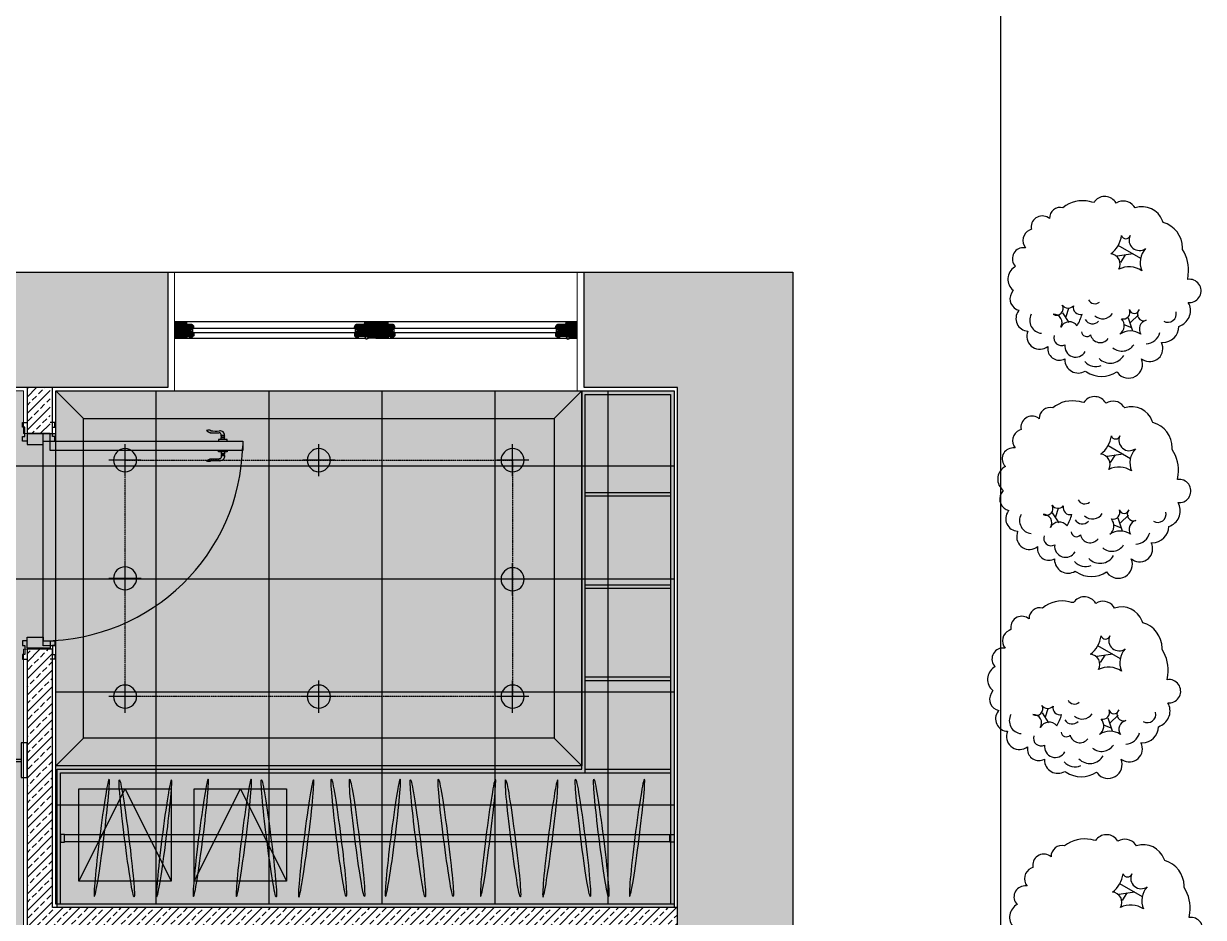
# Model space of a CAD drawing. Header units: millimetres. Extents: x 10553 to 38258, y 46576 to 64025.
# Drawn here: x 19473 to 24588, y 55953 to 59828 of the extents above; entities that cross this region are included whole.
import ezdxf

# ---------------------------------------------------------------- set-up
doc = ezdxf.new("R2010")
doc.units = ezdxf.units.MM
doc.linetypes.add('ACAD_ISO10W100', pattern=[18, 12, -3, 0, -3])
for name, color, linetype in [('ceiling', 232, 'Continuous'), ('doors', 4, 'Continuous'), ('floor', 172, 'Continuous'), ('floor hatch', 252, 'Continuous'), ('furn', 34, 'Continuous'), ('light', 230, 'Continuous'), ('plaster', 81, 'Continuous'), ('wall', 5, 'Continuous'), ('windows', 7, 'Continuous')]:
    doc.layers.add(name, color=color, linetype=linetype)
pattern_1 = [(45, (352282.36, -105640.22), (-35.9210245, 35.9210245), []), (45, (352318.283, -105640.22), (-35.9210245, 35.9210245), [25.4, -12.7])]

# ---------------------------------------------------------------- blocks, each defined once
blk = doc.blocks.new('downlight')
at = {"color": 0}
for p, q in [((0, 10.5), (0, -10.5)), ((-10.5, 0), (10.5, 0))]:
    blk.add_line(p, q, dxfattribs=at)
blk.add_circle((0, 0), 7.5, dxfattribs=at)
blk = doc.blocks.new('Joint-K7335')
at = {"layer": 'windows', "color": 7}
for points in [[(3.9, 10.7, -0.206505), (4.5, 11.8, -0.277528), (4.6, 11.7), (4.7, 11.5, 0.626267), (5.4, 11.5, 0.131441), (5.5, 11.7), (5.5, 18, 0.509109), (4.6, 18.4, -0.294424), (2, 18.3, 0.173488), (1.3, 18.5), (0, 18.5), (0, 2.1, 0.415334), (1.2, 0.9, 0.048115), (1.5, 0.9, 0.113375), (1.5, 1), (4, 2.8, 0.235966), (4, 2.9), (4, 3.3, 0.247659), (4, 3.4, 0.287937), (3.6, 3.4), (1.8, 2.3, -0.576722), (1.5, 2.5), (1.5, 3.3, -0.235966), (1.6, 3.5), (4, 5.3, 0.235966), (4, 5.3), (4, 5.7, 0.247659), (4, 5.8, 0.287937), (3.6, 5.8), (1.8, 4.8, -0.576722), (1.5, 5), (1.5, 6.3, -0.384094), (2.6, 7.5, -0.021813), (2.7, 7.5), (6.5, 7.5), (6.5, 7.6, 0.333043), (5.7, 8.5, -0.293245), (5.3, 8.9, 0.008528), (5.2, 9.3, 0.265517), (5, 9.5, 0.023748), (4.8, 9.5, -0.356149), (3.9, 10.7, -0.356149)], [(3.2, 10.8, 0.355005), (4.6, 8.8, -0.567624), (4.7, 8.8, -0.24708), (4.4, 8.7), (2.2, 9, -0.351704), (1.2, 10.1), (1.2, 12.9, -0.414214), (1.5, 13.2), (1.6, 13.2, 0.277073), (1.9, 13.4), (3.7, 16.8, -0.041112), (3.8, 17), (4.1, 17.7, -0.50666), (4.6, 17.7, -0.2771), (4.6, 17.5), (4.6, 13.3, 0.213422), (4.7, 13.1, -0.886227), (4.4, 12.6, 0.250571), (3.2, 10.8)]]:
    blk.add_lwpolyline(points, format="xyb", dxfattribs=at)
blk.add_lwpolyline([(1.6, 17.8, 0.632714), (1, 17.6), (1, 14.2, 0.78091), (1.6, 14.1), (3.2, 17.1, -0.117333), (3.3, 17.2, 1.218085), (3, 17.5, -0.285776), (2.7, 17.3, -0.145588)], format="xyb", close=True, dxfattribs=at)
blk = doc.blocks.new('wall sconce')
at = {"color": 0}
for p, q in [((-0.5, -11.52), (-0.5, -2.5)), ((0.5, -11.52), (0.5, -2.5)), ((0, -8.5), (0, -26.5)), ((-9, -17.5), (9, -17.5))]:
    blk.add_line(p, q, dxfattribs=at)
blk.add_lwpolyline([(-7.5, -2.5), (7.5, -2.5), (7.5, 0), (-7.5, 0)], close=True, dxfattribs=at)
blk.add_circle((0, -17.5), 6, dxfattribs=at)
blk = doc.blocks.new('Z_12')
for p, q in [((198.6, 164.5), (101.4, 220.7)), ((166.2, 184.3), (96.8, 174.4)), ((131.5, 181), (110.7, 147.9)), ((-125.4, -86.9), (-113.9, -50.5)), ((-111.5, -113.4), (-139.3, -70.4)), ((163.9, -149.8), (145.4, -93.5)), ((154.7, -113.4), (189.4, -80.3)), ((159.3, -136.5), (126.9, -123.3))]:
    blk.add_line(p, q)
blk.add_lwpolyline([(-12.9, 409.3), (-23.4, 411.8, 0.233912), (-138.6, 384.6, 0.503334), (-197, 337.9), (-202, 341.2, 0.669178), (-275.6, 291.1), (-283.3, 287.8, 0.501791), (-301, 210.9), (-311.2, 210.9, 0.669753), (-344.2, 130.8), (-349.3, 127.4, 0.506877), (-354.3, 27.2), (-362, 13.9, 0.50807), (-329, -59.6), (-331.5, -63, 0.604429), (-290.9, -149.8), (-293.4, -159.8, 0.721665), (-204.6, -216.6), (-204.6, -226.6, 0.571157), (-131, -270.1), (-131, -273.4, 0.58413), (-42.1, -323.5), (-37, -326.8, 0.29945), (95, -326.8), (97.5, -330.2, 0.881287), (201.6, -270.1), (206.7, -273.4, 0.773911), (287.9, -199.9), (293, -199.9, 0.41034), (364.1, -129.8), (371.7, -126.4, 0.446165), (404.7, -26.2), (409.8, -26.2, 1.078884), (402.1, 74), (404.7, 94, 0.178022), (379.3, 204.3), (379.3, 210.9, 0.336876), (295.5, 321.2), (293, 327.8, 0.401413), (173.7, 384.6), (168.6, 391.3, 0.392042), (92.4, 404.7), (87.4, 411.4, 0.518997), (-4, 408)], format="xyb", close=True)
for centre, radius, start, end in [((-3.4, 279.8), 119.8, 307.2011, 352.3009), ((133.8, 269.3), 19.3, 196.6364, 343.3636), ((193.3, 244.4), 45.3, 154.7784, 305.3166), ((285.8, 147), 89.8, 137.6158, 203.209), ((65.5, 140.3), 44.2, 329.9007, 85.4842), ((147.7, 28), 100.3, 56.3805, 116.0143), ((-166.3, -52.2), 28.8, 239.3789, 31.1177), ((-116, -19.2), 31.4, 215.1672, 317.0471), ((-63.7, -47.8), 30.2, 166.1806, 284.8346), ((0, 0), 31.5, 206.6201, 310.304), ((-227, -104), 55.9, 151.0951, 264.9167), ((-179.1, -113.4), 36.4, 326.9926, 92.917), ((-260.8, -20.2), 212.5, 329.9502, 344.4972), ((-10.7, -82), 36.3, 210.0333, 316.9232), ((33.6, -46.5), 50.3, 227.4798, 327.3238), ((82.3, -126.8), 44.6, 305.7896, 42.2257), ((122.5, -68.1), 29.6, 255.9127, 21.7324), ((170.9, -52.3), 21.4, 193.1088, 346.8912), ((212.3, -76.7), 28.4, 136.4013, 289.6309), ((316.7, -76.1), 35.9, 238.8912, 14.5226), ((-110.6, -152.8), 42.7, 37.7844, 152.7504), ((-35.8, -151.2), 22.6, 184.6947, 318.1365), ((153.5, -232.1), 82.5, 56.8511, 123.1489), ((231.6, -141.5), 39.3, 104.3993, 213.1112), ((-145.4, -180.4), 32.7, 160.7898, 297.9907), ((23.1, -156.8), 43.1, 192.6971, 322.8693), ((217.4, -139.4), 66.8, 273.7672, 345.2386), ((-83.3, -216.1), 47.2, 171.6823, 330.9212), ((66.4, -222.3), 67, 223.9191, 330.2475), ((117.6, -176.4), 60.6, 229.5022, 327.1741), ((2.7, -241.5), 62.2, 220.7316, 293.3103)]:
    blk.add_arc(centre, radius, start, end)
blk = doc.blocks.new('door-handle')
at = {"color": 0}
for p, q in [((-32, 10), (-32, -10)), ((-30, 9), (-32, 9)), ((-30, 9), (-30, -9)), ((-19, 9), (-21, 9)), ((-21, 9), (-21, -9)), ((-19, 10), (-19, -10)), ((-9, 10), (-19, 10)), ((0, 25), (-9, 25)), ((-9, 25), (-9, -25)), ((0, -25), (0, 25)), ((-32, -10), (-40.3, -10)), ((-30, -9), (-32, -9)), ((-19, -9), (-21, -9)), ((-9, -10), (-19, -10)), ((-9, -25), (0, -25)), ((-61.7, -93.1), (-60.8, -94))]:
    blk.add_line(p, q, dxfattribs=at)
for centre, radius, start, end in [((-34.5, -14.9), 25, 84.35495, 191.57472), ((-25.5, 16.2), 8.47, 237.89021, 302.10979), ((-91.1, -62.2), 42.6, 313.56134, 358.16916), ((-90.2, -63.1), 42.6, 313.56134, 358.16916), ((-242.8, -39.2), 184.8, 350.53954, 5.99139), ((-39.7, -19.5), 9.55, 85.97688, 192.32568), ((-595.6, -61.6), 548.1, 359.69304, 4.18611), ((-25.5, -16.2), 8.47, 57.89021, 122.10979), ((-38.9, -82.4), 25.1, 149.32935, 204.97263)]:
    blk.add_arc(centre, radius, start, end, dxfattribs=at)
blk = doc.blocks.new('door930')
at = {"layer": 'doors', "color": 34, "linetype": 'ByBlock'}
for points in [[(-898, 50), (-898, 70), (-918, 70), (-918, 60), (-958, 60), (-958, 70), (-978, 70), (-978, 50)], [(-32, 50), (-32, 70), (-12, 70), (-12, 60), (28, 60), (28, 70), (48, 70), (48, 50)], [(-930, -50), (-930, 50), (-883, 50), (-883, -20), (-898, -20), (-898, -50), (-930, -50)], [(0, -50), (0, 50), (-47, 50), (-47, -20), (-32, -20), (-32, -50), (0, -50)], [(-898, -50), (-898, -70), (-918, -70), (-918, -60), (-958, -60), (-958, -70), (-978, -70), (-978, -50)], [(-32.8, -49.8), (-32.8, -885.7), (-72.8, -885.7), (-72.8, -49.8), (-32.8, -49.7)], [(-32, -50), (-32, -70), (-12, -70), (-12, -60), (28, -60), (28, -70), (48, -70), (48, -50)]]:
    blk.add_lwpolyline(points, dxfattribs=at)
at = {"layer": 'doors'}
blk.add_arc((-32, -20), 865.7, 180, 268.6231, dxfattribs=at)
at = {"layer": 'doors', "color": 34, "linetype": 'ByBlock', "zscale": 0.07530120532436947}
for p, xscale, yscale, rotation in [((-72.8, -798.9), -0.753012053319253, 0.753012053319253, 179.9999999689973), ((-32.8, -798.9), 0.7530120532028377, 0.7530120532028377, 180.0000000310027)]:
    blk.add_blockref('door-handle', p, dxfattribs=dict(at, xscale=xscale, yscale=yscale, rotation=rotation))
blk = doc.blocks.new('wrertty')
at = {"layer": 'furn', "linetype": 'ByBlock'}
blk.add_hatch(color=254, dxfattribs=at).paths.add_polyline_path([(0, 1640), (400, 1640), (400, -600), (-2275, -600), (-2275, 0), (0, 0)])
for p, q in [((15, 1200), (385, 1200)), ((15, 1185), (385, 1185)), ((15, 800), (385, 800)), ((15, 785), (385, 785)), ((15, 400), (385, 400)), ((15, 385), (385, 385)), ((15, 0), (385, 0)), ((15, -15), (385, -15))]:
    blk.add_line(p, q, dxfattribs=at)
at = {"layer": 'furn'}
for p, q in [((382, -285), (-2242, -285)), ((382, -315), (-2242, -315))]:
    blk.add_line(p, q, dxfattribs=at)
at = {"layer": 'furn', "linetype": 'ByBlock'}
blk.add_lwpolyline([(0, 1640), (400, 1640), (400, -600), (-2275, -600), (-2275, 0), (0, 0), (0, 1640)], dxfattribs=at)
blk.add_lwpolyline([(15, 1625), (385, 1625), (385, -585), (-2260, -585), (-2260, -15), (15, -15)], close=True, dxfattribs=at)
at = {"layer": 'furn'}
blk.add_lwpolyline([(-2242, -283), (-2260, -283), (-2260, -317), (-2242, -317)], close=True, dxfattribs=at)
at = {"layer": 'furn', "color": 34, "linetype": 'ByBlock', "extrusion": (0, 0, -1)}
for centre in [(-2081.1, -297.1), (-1810.9, -299.8), (-1651.7, -297.1), (-1465, -297.1), (-1194.9, -299.8), (-406.4, -297.1), (-136.3, -299.8)]:
    blk.add_ellipse(centre, major_axis=(31.9, 254.1), ratio=0.03669, dxfattribs=at)
at = {"layer": 'furn', "color": 34, "linetype": 'ByBlock'}
for centre in [(-1972.7, -299.8), (-1356.7, -299.8), (-1053.5, -297.1), (-589.8, -297.1), (-298.1, -299.8), (5.1, -297.1)]:
    blk.add_ellipse(centre, major_axis=(-31.9, 254.1), ratio=0.03669, dxfattribs=at)
at = {"layer": 'furn'}
for centre in [(-974.3, -297.1), (-710.6, -299.8), (84.3, -297.1)]:
    blk.add_ellipse(centre, major_axis=(-31.9, 254.1), ratio=0.03669, dxfattribs=at)
at = {"layer": 'furn', "extrusion": (0, 0, -1)}
for centre in [(-818.9, -297.1), (239.6, -297.1)]:
    blk.add_ellipse(centre, major_axis=(31.9, 254.1), ratio=0.03669, dxfattribs=at)

msp = doc.modelspace()

# ---------------------------------------------------------------- hatches: boundary and pattern name
at = {"linetype": 'ByBlock'}
h = msp.add_hatch(dxfattribs=at)
h.set_pattern_fill('ANSI33', color=256, scale=8, style=0)
h.set_pattern_definition(pattern_1)
h.paths.add_polyline_path([(19587.6, 58250.5), (19487.6, 58250.5), (19487.6, 58050.5), (19587.6, 58050.5)])
h = msp.add_hatch(dxfattribs=at)
h.set_pattern_fill('ANSI33', color=256, scale=8, style=0)
h.set_pattern_definition(pattern_1)
h.paths.add_polyline_path([(22307.6, 55995.5), (19597.6, 55995.5), (19597.6, 57115.5), (19487.6, 57115.5), (19487.6, 54690.5), (19597.6, 54690.5), (19597.6, 55910.5), (22307.6, 55910.5)])
at = {"layer": 'floor hatch', "linetype": 'ByBlock', "true_color": 0xedd7ab}
h = msp.add_hatch(color=41, dxfattribs=at)
h.paths.add_polyline_path([(19067.6, 57420.5), (17107.6, 57420.5), (17107.6, 54970.5), (19067.6, 54970.5)], flags=16)
h.paths.add_polyline_path([(16597.6, 56848.2), (16702.6, 56848.2), (16702.6, 58235.5), (17292.6, 58235.5), (17292.6, 58500.5), (18492.6, 58500.5), (18492.6, 58235.5), (19472.6, 58235.5), (19472.6, 58050.5), (19557.6, 58050.5), (19557.6, 57120.5), (19472.6, 57120.5), (19472.6, 54690.5), (19557.6, 54690.5), (19557.6, 53880.5), (19487.6, 53880.5), (19472.6, 53880.5), (19472.6, 53667.8), (19222.6, 53667.8), (19222.6, 53450.5), (18322.6, 53450.5), (18322.6, 53667.8), (16702.6, 53667.8), (16702.6, 55052.8), (16597.6, 55052.8)])
msp.add_hatch(color=41, dxfattribs=at).paths.add_polyline_path([(19612.6, 58235.5), (22292.6, 58235.5), (22292.6, 56010.5), (19612.6, 56010.5), (19612.6, 57130.5), (19557.6, 57130.5), (19557.6, 58050.5), (19612.6, 58050.5)])
at = {"layer": 'wall', "true_color": 0x6e6e6e}
h = msp.add_hatch(color=8, dxfattribs=at)
h.paths.add_polyline_path([(11857.6, 58250.5), (11857.6, 58750.5), (10552.6, 58750.5), (10552.6, 51945.5), (11062.6, 51945.5), (11062.6, 53250.5), (13672.6, 53250.5), (13672.6, 53050.5), (14072.6, 53050.5), (14072.6, 53250.5), (15397.6, 53250.5), (15397.6, 53650.5), (11052.6, 53650.5), (11052.6, 58250.5)])
h.paths.add_polyline_path([(16407.6, 53650.5), (18322.6, 53650.5), (18322.6, 53250.5), (16407.6, 53250.5)])
h.paths.add_polyline_path([(14472.6, 48005.5), (14072.6, 48005.5), (14072.6, 52045.5), (13672.6, 52045.5), (13672.6, 48000.5), (11062.6, 48000.5), (11062.6, 50130.5), (10552.6, 50130.5), (10552.6, 47500.5), (14472.6, 47500.5)])
h.paths.add_polyline_path([(22337.6, 49255.5), (22807.6, 49255.5), (22807.6, 47500.5), (17277.6, 47500.5), (17277.6, 48005.5), (17702.6, 48005.5), (17802.6, 48005.5), (17802.6, 48045.5), (22337.6, 48045.5)])
h.paths.add_polyline_path([(22307.6, 53955.5), (22807.6, 53955.5), (22807.6, 52650.5), (22337.6, 52650.5), (22337.6, 53250.5), (19232.6, 53250.5), (19232.6, 53650.5), (19597.6, 53650.5), (19597.6, 53550.5), (22307.6, 53550.5)])
h.paths.add_polyline_path([(21902.6, 58750.5), (22807.6, 58750.5), (22807.6, 54955.5), (22307.6, 54955.5), (22307.6, 58250.5), (21902.6, 58250.5)])
h.paths.add_polyline_path([(18492.6, 58750.5), (20097.6, 58750.5), (20097.6, 58250.5), (18492.6, 58250.5)])
h.paths.add_polyline_path([(14657.6, 58750.5), (17292.6, 58750.5), (17292.6, 58250.5), (14657.6, 58250.5)])
h.paths.add_polyline_path([(20764.6, 53473.6), (20764.6, 53325.8), (21408.8, 53325.8), (21408.8, 53473.6)], flags=16)
at = {"layer": 'windows'}
h = msp.add_hatch(dxfattribs=at)
h.set_pattern_fill('ANSI31', color=4, angle=-90, style=0)
h.set_pattern_definition([(135, (144112.443, 51382.7554), (2.24506403, 2.24506403), [])])
edge = h.paths.add_edge_path()
edge.add_line((20194.8, 58512.7), (20210.1, 58512.7))
edge.add_line((20210.1, 58512.7), (20210.1, 58516.5))
edge.add_line((20210.1, 58516.5), (20208.6, 58516.5))
edge.add_arc((20202.6, 58516.5), 6, 360, 450)
edge.add_line((20202.6, 58522.5), (20202.6, 58524))
edge.add_line((20202.6, 58524), (20172.6, 58524))
edge.add_line((20172.6, 58524), (20172.6, 58510.5))
edge.add_line((20172.6, 58510.5), (20176.4, 58510.5))
edge.add_line((20176.4, 58510.5), (20176.4, 58480.5))
edge.add_line((20176.4, 58480.5), (20172.6, 58480.5))
edge.add_line((20172.6, 58480.5), (20172.6, 58473))
edge.add_line((20172.6, 58473), (20194.8, 58473))
edge.add_line((20194.8, 58473), (20194.8, 58497.7))
edge.add_line((20194.8, 58497.7), (20190.3, 58497.7))
edge.add_line((20190.3, 58497.7), (20190.3, 58505.2))
edge.add_line((20190.3, 58505.2), (20194.8, 58505.2))
edge.add_line((20194.8, 58505.2), (20194.8, 58512.7))
h.paths.add_polyline_path([(20180.1, 58525), (20180.1, 58535.7), (20127.6, 58535.7), (20127.6, 58464.7), (20180.1, 58464.7), (20180.1, 58472), (20171.6, 58472), (20171.6, 58481.5), (20176.4, 58481.5), (20176.4, 58509.5), (20171.6, 58509.5), (20171.6, 58525)])
edge = h.paths.add_edge_path()
edge.add_line((20195.5, 58483.2), (20200.8, 58483.2))
edge.add_line((20200.8, 58483.2), (20200.8, 58484.7))
edge.add_line((20200.8, 58484.7), (20210.1, 58484.7))
edge.add_line((20210.1, 58484.7), (20210.1, 58474.2))
edge.add_arc((20210.1, 58470.4), 3.87, 88.7048, 161.2792)
edge.add_arc((20202.7, 58472.9), 3.87, 268.7048, 341.2792, ccw=False)
edge.add_line((20202.6, 58469), (20202.6, 58467.7))
edge.add_line((20202.6, 58467.7), (20192.3, 58467.7))
edge.add_line((20192.3, 58467.7), (20191.4, 58472.7))
edge.add_line((20191.4, 58472.7), (20195.5, 58472.7))
edge.add_line((20195.5, 58472.7), (20195.5, 58483.2))
h = msp.add_hatch(dxfattribs=at)
h.set_pattern_fill('ANSI31', color=4, angle=-90, style=0)
h.set_pattern_definition([(135, (144012.443, 51382.7554), (2.24506403, 2.24506403), [])])
edge = h.paths.add_edge_path()
edge.add_line((20958.1, 58507.5), (20951.8, 58507.5))
edge.add_line((20951.8, 58507.5), (20951.8, 58517.2))
edge.add_line((20951.8, 58517.2), (20954.8, 58519))
edge.add_arc((20954, 58520.3), 1.5, 300.1137, 360)
edge.add_line((20955.5, 58520.3), (20955.5, 58523.6))
edge.add_line((20955.5, 58523.6), (20955.1, 58524))
edge.add_line((20955.1, 58524), (20914.3, 58524))
edge.add_line((20914.3, 58524), (20914.3, 58522.5))
edge.add_arc((20914.3, 58516.5), 6, 90, 180)
edge.add_line((20908.3, 58516.5), (20906.8, 58516.5))
edge.add_line((20906.8, 58516.5), (20906.8, 58512.7))
edge.add_line((20906.8, 58512.7), (20922.1, 58512.7))
edge.add_line((20922.1, 58512.7), (20922.1, 58505.2))
edge.add_line((20922.1, 58505.2), (20926.6, 58505.2))
edge.add_line((20926.6, 58505.2), (20926.6, 58497.7))
edge.add_line((20926.6, 58497.7), (20922.1, 58497.7))
edge.add_line((20922.1, 58497.7), (20922.1, 58473))
edge.add_line((20922.1, 58473), (20958.9, 58473))
edge.add_line((20958.9, 58473), (20959.3, 58473.3))
edge.add_line((20959.3, 58473.3), (20958.7, 58493.2))
edge.add_line((20958.7, 58493.2), (20958.4, 58493.6))
edge.add_line((20958.4, 58493.6), (20951.8, 58493.6))
edge.add_line((20951.8, 58493.6), (20951.8, 58500.3))
edge.add_line((20951.8, 58500.3), (20958.5, 58504.5))
edge.add_line((20958.5, 58504.5), (20958.5, 58507.1))
edge.add_line((20958.5, 58507.1), (20958.1, 58507.5))
edge = h.paths.add_edge_path()
edge.add_line((20921.4, 58483.5), (20916.1, 58483.5))
edge.add_line((20916.1, 58483.5), (20916.1, 58485))
edge.add_line((20916.1, 58485), (20906.8, 58485))
edge.add_line((20906.8, 58485), (20906.8, 58474.5))
edge.add_arc((20906.9, 58470.6), 3.87, 18.7208, 91.2952, ccw=False)
edge.add_arc((20914.2, 58473.1), 3.87, 198.7208, 271.2952)
edge.add_line((20914.3, 58469.2), (20914.3, 58467.7))
edge.add_line((20914.3, 58467.7), (20924.6, 58467.7))
edge.add_line((20924.6, 58467.7), (20925.5, 58473))
edge.add_line((20925.5, 58473), (20921.8, 58473))
edge.add_line((20921.8, 58473), (20921.4, 58483.5))
edge = h.paths.add_edge_path()
edge.add_line((20960.4, 58492.2), (20960.4, 58473))
edge.add_arc((20960.4, 58466.2), 6.75, 0, 90, ccw=False)
edge.add_line((20967.1, 58466.2), (20967.1, 58465.2))
edge.add_line((20967.1, 58465.2), (21000.1, 58465.2))
edge.add_line((21000.1, 58465.2), (21000.1, 58535.7))
edge.add_line((21000.1, 58535.7), (20956.6, 58535.7))
edge.add_line((20956.6, 58535.7), (20956.6, 58534.2))
edge.add_arc((20956.6, 58528.2), 6, 90, 180)
edge.add_line((20950.6, 58528.2), (20949.1, 58528.2))
edge.add_line((20949.1, 58528.2), (20949.1, 58525.1))
edge.add_line((20949.1, 58525.1), (20957.4, 58525.1))
edge.add_line((20957.4, 58525.1), (20957.4, 58516.1))
edge.add_line((20957.4, 58516.1), (20953.6, 58513.8))
edge.add_line((20953.6, 58513.8), (20953.6, 58512))
edge.add_line((20953.6, 58512), (20954, 58511.6))
edge.add_line((20954, 58511.6), (20967.5, 58511.6))
edge.add_line((20967.5, 58511.6), (20967.5, 58508.6))
edge.add_line((20967.5, 58508.6), (20961.9, 58508.6))
edge.add_line((20961.9, 58508.6), (20961.9, 58506.1))
edge.add_line((20961.9, 58506.1), (20960.4, 58506.1))
edge.add_line((20960.4, 58506.1), (20960.4, 58504))
edge.add_line((20960.4, 58504), (20953.6, 58500))
edge.add_line((20953.6, 58500), (20953.6, 58498.1))
edge.add_line((20953.6, 58498.1), (20954, 58497.7))
edge.add_line((20954, 58497.7), (20967.5, 58497.7))
edge.add_line((20967.5, 58497.7), (20967.5, 58494.7))
edge.add_line((20967.5, 58494.7), (20961.9, 58494.7))
edge.add_line((20961.9, 58494.7), (20961.9, 58492.2))
h = msp.add_hatch(dxfattribs=at)
h.set_pattern_fill('ANSI31', color=4, angle=-90, style=0)
h.set_pattern_definition([(135, (144984.943, 51382.493), (2.24506403, 2.24506403), [])])
edge = h.paths.add_edge_path()
edge.add_line((21067.3, 58512.5), (21082.6, 58512.5))
edge.add_line((21082.6, 58512.5), (21082.6, 58516.2))
edge.add_line((21082.6, 58516.2), (21081.1, 58516.2))
edge.add_arc((21075.1, 58516.2), 6, 360, 450)
edge.add_line((21075.1, 58522.2), (21075.1, 58523.7))
edge.add_line((21075.1, 58523.7), (21045.1, 58523.7))
edge.add_line((21045.1, 58523.7), (21045.1, 58510.2))
edge.add_line((21045.1, 58510.2), (21048.9, 58510.2))
edge.add_line((21048.9, 58510.2), (21048.9, 58480.2))
edge.add_line((21048.9, 58480.2), (21045.1, 58480.2))
edge.add_line((21045.1, 58480.2), (21045.1, 58472.7))
edge.add_line((21045.1, 58472.7), (21067.3, 58472.7))
edge.add_line((21067.3, 58472.7), (21067.3, 58497.5))
edge.add_line((21067.3, 58497.5), (21062.8, 58497.5))
edge.add_line((21062.8, 58497.5), (21062.8, 58505))
edge.add_line((21062.8, 58505), (21067.3, 58505))
edge.add_line((21067.3, 58505), (21067.3, 58512.5))
h.paths.add_polyline_path([(21052.6, 58524.7), (21052.6, 58535.5), (21000.1, 58535.5), (21000.1, 58464.5), (21052.6, 58464.5), (21052.6, 58471.7), (21044.1, 58471.7), (21044.1, 58481.2), (21048.9, 58481.2), (21048.9, 58509.2), (21044.1, 58509.2), (21044.1, 58524.7)])
edge = h.paths.add_edge_path()
edge.add_line((21068, 58483), (21073.3, 58483))
edge.add_line((21073.3, 58483), (21073.3, 58484.5))
edge.add_line((21073.3, 58484.5), (21082.6, 58484.5))
edge.add_line((21082.6, 58484.5), (21082.6, 58474))
edge.add_arc((21082.6, 58470.1), 3.87, 88.7048, 161.2792)
edge.add_arc((21075.2, 58472.6), 3.87, 268.7048, 341.2792, ccw=False)
edge.add_line((21075.1, 58468.7), (21075.1, 58467.5))
edge.add_line((21075.1, 58467.5), (21064.8, 58467.5))
edge.add_line((21064.8, 58467.5), (21063.9, 58472.5))
edge.add_line((21063.9, 58472.5), (21068, 58472.5))
edge.add_line((21068, 58472.5), (21068, 58483))
h = msp.add_hatch(dxfattribs=at)
h.set_pattern_fill('ANSI31', color=4, angle=-90, style=0)
h.set_pattern_definition([(135, (144884.943, 51382.493), (2.24506403, 2.24506403), [])])
edge = h.paths.add_edge_path()
edge.add_line((21830.6, 58507.2), (21824.3, 58507.2))
edge.add_line((21824.3, 58507.2), (21824.3, 58517))
edge.add_line((21824.3, 58517), (21827.3, 58518.7))
edge.add_arc((21826.5, 58520), 1.5, 300.1137, 360)
edge.add_line((21828, 58520), (21828, 58523.3))
edge.add_line((21828, 58523.3), (21827.6, 58523.7))
edge.add_line((21827.6, 58523.7), (21786.8, 58523.7))
edge.add_line((21786.8, 58523.7), (21786.8, 58522.2))
edge.add_arc((21786.8, 58516.2), 6, 90, 180)
edge.add_line((21780.8, 58516.2), (21779.3, 58516.2))
edge.add_line((21779.3, 58516.2), (21779.3, 58512.5))
edge.add_line((21779.3, 58512.5), (21794.6, 58512.5))
edge.add_line((21794.6, 58512.5), (21794.6, 58505))
edge.add_line((21794.6, 58505), (21799.1, 58505))
edge.add_line((21799.1, 58505), (21799.1, 58497.5))
edge.add_line((21799.1, 58497.5), (21794.6, 58497.5))
edge.add_line((21794.6, 58497.5), (21794.6, 58472.7))
edge.add_line((21794.6, 58472.7), (21831.4, 58472.7))
edge.add_line((21831.4, 58472.7), (21831.8, 58473.1))
edge.add_line((21831.8, 58473.1), (21831.2, 58493))
edge.add_line((21831.2, 58493), (21830.9, 58493.3))
edge.add_line((21830.9, 58493.3), (21824.3, 58493.3))
edge.add_line((21824.3, 58493.3), (21824.3, 58500.1))
edge.add_line((21824.3, 58500.1), (21831, 58504.2))
edge.add_line((21831, 58504.2), (21831, 58506.8))
edge.add_line((21831, 58506.8), (21830.6, 58507.2))
edge = h.paths.add_edge_path()
edge.add_line((21793.9, 58483.2), (21788.6, 58483.2))
edge.add_line((21788.6, 58483.2), (21788.6, 58484.7))
edge.add_line((21788.6, 58484.7), (21779.3, 58484.7))
edge.add_line((21779.3, 58484.7), (21779.3, 58474.2))
edge.add_arc((21779.4, 58470.3), 3.87, 18.7208, 91.2952, ccw=False)
edge.add_arc((21786.7, 58472.8), 3.87, 198.7208, 271.2952)
edge.add_line((21786.8, 58469), (21786.8, 58467.5))
edge.add_line((21786.8, 58467.5), (21797.1, 58467.5))
edge.add_line((21797.1, 58467.5), (21798, 58472.7))
edge.add_line((21798, 58472.7), (21794.3, 58472.7))
edge.add_line((21794.3, 58472.7), (21793.9, 58483.2))
edge = h.paths.add_edge_path()
edge.add_line((21832.9, 58492), (21832.9, 58472.7))
edge.add_arc((21832.9, 58466), 6.75, 0, 90, ccw=False)
edge.add_line((21839.6, 58466), (21839.6, 58465))
edge.add_line((21839.6, 58465), (21872.6, 58465))
edge.add_line((21872.6, 58465), (21872.6, 58535.5))
edge.add_line((21872.6, 58535.5), (21829.1, 58535.5))
edge.add_line((21829.1, 58535.5), (21829.1, 58534))
edge.add_arc((21829.1, 58528), 6, 90, 180)
edge.add_line((21823.1, 58528), (21821.6, 58528))
edge.add_line((21821.6, 58528), (21821.6, 58524.8))
edge.add_line((21821.6, 58524.8), (21829.9, 58524.8))
edge.add_line((21829.9, 58524.8), (21829.9, 58515.8))
edge.add_line((21829.9, 58515.8), (21826.1, 58513.6))
edge.add_line((21826.1, 58513.6), (21826.1, 58511.7))
edge.add_line((21826.1, 58511.7), (21826.5, 58511.3))
edge.add_line((21826.5, 58511.3), (21840, 58511.3))
edge.add_line((21840, 58511.3), (21840, 58508.3))
edge.add_line((21840, 58508.3), (21834.4, 58508.3))
edge.add_line((21834.4, 58508.3), (21834.4, 58505.9))
edge.add_line((21834.4, 58505.9), (21832.9, 58505.9))
edge.add_line((21832.9, 58505.9), (21832.9, 58503.8))
edge.add_line((21832.9, 58503.8), (21826.1, 58499.7))
edge.add_line((21826.1, 58499.7), (21826.1, 58497.8))
edge.add_line((21826.1, 58497.8), (21826.5, 58497.5))
edge.add_line((21826.5, 58497.5), (21840, 58497.5))
edge.add_line((21840, 58497.5), (21840, 58494.5))
edge.add_line((21840, 58494.5), (21834.4, 58494.5))
edge.add_line((21834.4, 58494.5), (21834.4, 58492))
at = {"layer": 'windows', "ltscale": 10}
h = msp.add_hatch(dxfattribs=at)
h.set_pattern_fill('ANGLE', color=4, scale=0.1125, angle=-135, style=0)
h.set_pattern_definition([(315, (18197.8632, 57898.7783), (0.55565335, 0.55565335), [0.5715, -0.2143125]), (45, (18197.8632, 57898.7783), (-0.55565335, 0.55565335), [0.5715, -0.2143125])])
edge = h.paths.add_edge_path()
edge.add_line((20194.8, 58485), (20197, 58485))
edge.add_line((20197, 58485), (20197, 58486.5))
edge.add_arc((20195.9, 58486.2), 1.16, 14.793, 165.207)
edge.add_line((20194.8, 58486.5), (20194.8, 58485))
h = msp.add_hatch(dxfattribs=at)
h.set_pattern_fill('ANGLE', color=4, scale=0.1125, angle=-135, style=0)
h.set_pattern_definition([(315, (18193.7382, 57898.7783), (0.55565335, 0.55565335), [0.5715, -0.2143125]), (45, (18193.7382, 57898.7783), (-0.55565335, 0.55565335), [0.5715, -0.2143125])])
edge = h.paths.add_edge_path()
edge.add_line((20195.1, 58483.5), (20199.6, 58483.5))
edge.add_arc((20199.1, 58484.2), 0.938, 306.8699, 413.1301)
edge.add_line((20199.6, 58485), (20195.1, 58485))
edge.add_arc((20195.7, 58484.2), 0.926, 125.8841, 234.1159)
h = msp.add_hatch(dxfattribs=at)
h.set_pattern_fill('BRASS', color=4, scale=0.225, angle=-135, style=0)
h.set_pattern_definition([(315, (18197.8632, 57908.5283), (1.0102788, 1.0102788), []), (315, (18198.3684, 57909.0334), (1.0102788, 1.0102788), [0.714375, -0.3571875])])
h.paths.add_polyline_path([(20198.1, 58512.7), (20198.1, 58509.7), (20207.1, 58509.7), (20207.1, 58512.7)])
h = msp.add_hatch(dxfattribs=at)
h.set_pattern_fill('ANGLE', color=4, scale=0.1125, angle=-135, style=0)
h.set_pattern_definition([(315, (18197.8632, 57908.5283), (0.55565335, 0.55565335), [0.5715, -0.2143125]), (45, (18197.8632, 57908.5283), (-0.55565335, 0.55565335), [0.5715, -0.2143125])])
h.paths.add_polyline_path([(20207.1, 58512.7), (20207.1, 58509.7), (20210.1, 58509.7), (20210.1, 58512.7)])
h = msp.add_hatch(dxfattribs=at)
h.set_pattern_fill('ANGLE', color=4, scale=0.1125, angle=-135, style=0)
h.set_pattern_definition([(225, (22919.0411, 57908.5283), (-0.55565335, 0.55565335), [0.5715, -0.2143125]), (135, (22919.0411, 57908.5283), (0.55565335, 0.55565335), [0.5715, -0.2143125])])
h.paths.add_polyline_path([(20909.8, 58512.7), (20909.8, 58509.7), (20906.8, 58509.7), (20906.8, 58512.7)])
h = msp.add_hatch(dxfattribs=at)
h.set_pattern_fill('BRASS', color=4, scale=0.225, angle=-135, style=0)
h.set_pattern_definition([(225, (22919.0411, 57908.5283), (-1.0102788, 1.0102788), []), (225, (22918.536, 57909.0334), (-1.0102788, 1.0102788), [0.714375, -0.3571875])])
h.paths.add_polyline_path([(20918.8, 58512.7), (20918.8, 58509.7), (20909.8, 58509.7), (20909.8, 58512.7)])
h = msp.add_hatch(dxfattribs=at)
h.set_pattern_fill('ANGLE', color=4, scale=0.1125, angle=-135, style=0)
h.set_pattern_definition([(225, (22923.1661, 57898.7783), (-0.55565335, 0.55565335), [0.5715, -0.2143125]), (135, (22923.1661, 57898.7783), (0.55565335, 0.55565335), [0.5715, -0.2143125])])
edge = h.paths.add_edge_path()
edge.add_line((20921.8, 58483.5), (20917.3, 58483.5))
edge.add_arc((20917.8, 58484.2), 0.938, 126.8699, 233.1301, ccw=False)
edge.add_line((20917.3, 58485), (20921.8, 58485))
edge.add_arc((20921.2, 58484.2), 0.926, -54.1159, 54.1159, ccw=False)
h = msp.add_hatch(dxfattribs=at)
h.set_pattern_fill('ANGLE', color=4, scale=0.1125, angle=-135, style=0)
h.set_pattern_definition([(225, (22919.0411, 57898.7783), (-0.55565335, 0.55565335), [0.5715, -0.2143125]), (135, (22919.0411, 57898.7783), (0.55565335, 0.55565335), [0.5715, -0.2143125])])
edge = h.paths.add_edge_path()
edge.add_line((20922.1, 58485), (20919.9, 58485))
edge.add_line((20919.9, 58485), (20919.9, 58486.5))
edge.add_arc((20921, 58486.2), 1.16, 14.793, 165.207, ccw=False)
edge.add_line((20922.1, 58486.5), (20922.1, 58485))
h = msp.add_hatch(dxfattribs=at)
h.set_pattern_fill('ANGLE', color=4, scale=0.1125, angle=-135, style=0)
h.set_pattern_definition([(315, (19070.3632, 57898.5158), (0.55565335, 0.55565335), [0.5715, -0.2143125]), (45, (19070.3632, 57898.5158), (-0.55565335, 0.55565335), [0.5715, -0.2143125])])
edge = h.paths.add_edge_path()
edge.add_line((21067.3, 58484.7), (21069.5, 58484.7))
edge.add_line((21069.5, 58484.7), (21069.5, 58486.2))
edge.add_arc((21068.4, 58485.9), 1.16, 14.793, 165.207)
edge.add_line((21067.3, 58486.2), (21067.3, 58484.7))
h = msp.add_hatch(dxfattribs=at)
h.set_pattern_fill('ANGLE', color=4, scale=0.1125, angle=-135, style=0)
h.set_pattern_definition([(315, (19066.2382, 57898.5158), (0.55565335, 0.55565335), [0.5715, -0.2143125]), (45, (19066.2382, 57898.5158), (-0.55565335, 0.55565335), [0.5715, -0.2143125])])
edge = h.paths.add_edge_path()
edge.add_line((21067.6, 58483.2), (21072.1, 58483.2))
edge.add_arc((21071.6, 58484), 0.938, 306.8699, 413.1301)
edge.add_line((21072.1, 58484.7), (21067.6, 58484.7))
edge.add_arc((21068.2, 58484), 0.926, 125.8841, 234.1159)
h = msp.add_hatch(dxfattribs=at)
h.set_pattern_fill('BRASS', color=4, scale=0.225, angle=-135, style=0)
h.set_pattern_definition([(315, (19070.3632, 57908.2658), (1.0102788, 1.0102788), []), (315, (19070.8684, 57908.771), (1.0102788, 1.0102788), [0.714375, -0.3571875])])
h.paths.add_polyline_path([(21070.6, 58512.5), (21070.6, 58509.5), (21079.6, 58509.5), (21079.6, 58512.5)])
h = msp.add_hatch(dxfattribs=at)
h.set_pattern_fill('ANGLE', color=4, scale=0.1125, angle=-135, style=0)
h.set_pattern_definition([(315, (19070.3632, 57908.2658), (0.55565335, 0.55565335), [0.5715, -0.2143125]), (45, (19070.3632, 57908.2658), (-0.55565335, 0.55565335), [0.5715, -0.2143125])])
h.paths.add_polyline_path([(21079.6, 58512.5), (21079.6, 58509.5), (21082.6, 58509.5), (21082.6, 58512.5)])
h = msp.add_hatch(dxfattribs=at)
h.set_pattern_fill('ANGLE', color=4, scale=0.1125, angle=-135, style=0)
h.set_pattern_definition([(225, (23791.5411, 57908.2658), (-0.55565335, 0.55565335), [0.5715, -0.2143125]), (135, (23791.5411, 57908.2658), (0.55565335, 0.55565335), [0.5715, -0.2143125])])
h.paths.add_polyline_path([(21782.3, 58512.5), (21782.3, 58509.5), (21779.3, 58509.5), (21779.3, 58512.5)])
h = msp.add_hatch(dxfattribs=at)
h.set_pattern_fill('BRASS', color=4, scale=0.225, angle=-135, style=0)
h.set_pattern_definition([(225, (23791.5411, 57908.2658), (-1.0102788, 1.0102788), []), (225, (23791.036, 57908.771), (-1.0102788, 1.0102788), [0.714375, -0.3571875])])
h.paths.add_polyline_path([(21791.3, 58512.5), (21791.3, 58509.5), (21782.3, 58509.5), (21782.3, 58512.5)])
h = msp.add_hatch(dxfattribs=at)
h.set_pattern_fill('ANGLE', color=4, scale=0.1125, angle=-135, style=0)
h.set_pattern_definition([(225, (23795.6661, 57898.5158), (-0.55565335, 0.55565335), [0.5715, -0.2143125]), (135, (23795.6661, 57898.5158), (0.55565335, 0.55565335), [0.5715, -0.2143125])])
edge = h.paths.add_edge_path()
edge.add_line((21794.3, 58483.2), (21789.8, 58483.2))
edge.add_arc((21790.3, 58484), 0.938, 126.8699, 233.1301, ccw=False)
edge.add_line((21789.8, 58484.7), (21794.3, 58484.7))
edge.add_arc((21793.7, 58484), 0.926, -54.1159, 54.1159, ccw=False)
h = msp.add_hatch(dxfattribs=at)
h.set_pattern_fill('ANGLE', color=4, scale=0.1125, angle=-135, style=0)
h.set_pattern_definition([(225, (23791.5411, 57898.5158), (-0.55565335, 0.55565335), [0.5715, -0.2143125]), (135, (23791.5411, 57898.5158), (0.55565335, 0.55565335), [0.5715, -0.2143125])])
edge = h.paths.add_edge_path()
edge.add_line((21794.6, 58484.7), (21792.4, 58484.7))
edge.add_line((21792.4, 58484.7), (21792.4, 58486.2))
edge.add_arc((21793.5, 58485.9), 1.16, 14.793, 165.207, ccw=False)
edge.add_line((21794.6, 58486.2), (21794.6, 58484.7))

# ---------------------------------------------------------------- linework, layer by layer
at = {"linetype": 'ByBlock'}
msp.add_lwpolyline([(23707.6, 60195.5), (23707.6, 48500.5)], dxfattribs=at)
at = {"layer": 'ceiling', "color": 233}
for p, q in [((19612.6, 58235.5), (19732.6, 58115.5)), ((21892.6, 58235.5), (21772.6, 58115.5)), ((19612.6, 56610.5), (19732.6, 56730.5)), ((21772.6, 56730.5), (21892.6, 56610.5))]:
    msp.add_line(p, q, dxfattribs=at)
at = {"layer": 'ceiling', "linetype": 'ByBlock'}
msp.add_lwpolyline([(21892.6, 56610.5), (19612.6, 56610.5), (19612.6, 58235.5), (21892.6, 58235.5)], close=True, dxfattribs=at)
at = {"layer": 'ceiling', "color": 233}
msp.add_lwpolyline([(21772.6, 56730.5), (19732.6, 56730.5), (19732.6, 58115.5), (21772.6, 58115.5)], close=True, dxfattribs=at)
at = {"layer": 'ceiling', "linetype": 'ByBlock'}
for points in [[(19712.6, 56510.5), (20112.6, 56510.5), (20112.6, 56110.5), (19712.6, 56110.5), (19712.6, 56510.5)], [(20212.6, 56510.5), (20612.6, 56510.5), (20612.6, 56110.5), (20212.6, 56110.5), (20212.6, 56510.5)]]:
    msp.add_lwpolyline(points, dxfattribs=at)
at = {"layer": 'ceiling', "color": 30, "linetype": 'ByBlock'}
for points in [[(19712.6, 56110.5), (19912.6, 56510.5), (20112.6, 56110.5)], [(20212.6, 56110.5), (20412.6, 56510.5), (20612.6, 56110.5)]]:
    msp.add_lwpolyline(points, dxfattribs=at)
at = {"layer": 'floor', "linetype": 'ByBlock'}
for p, q in [((20047.6, 56010.5), (20047.6, 58235.5)), ((20537.6, 56010.5), (20537.6, 58235.5)), ((21027.6, 56010.5), (21027.6, 58235.5)), ((21517.6, 56010.5), (21517.6, 58235.5)), ((22007.6, 56010.5), (22007.6, 58235.5)), ((16687.6, 57910.5), (22292.6, 57910.5)), ((16687.6, 57420.5), (22292.6, 57420.5)), ((19612.6, 56930.5), (22292.6, 56930.5)), ((19612.6, 56440.5), (22292.6, 56440.5))]:
    msp.add_line(p, q, dxfattribs=at)
at = {"layer": 'floor hatch', "linetype": 'ByBlock'}
msp.add_lwpolyline([(19612.6, 58235.5), (22292.6, 58235.5), (22292.6, 56010.5), (19612.6, 56010.5), (19612.6, 57130.5), (19557.6, 57130.5), (19557.6, 58050.5), (19612.6, 58050.5), (19612.6, 58235.5)], dxfattribs=at)
at = {"layer": 'furn'}
msp.add_lwpolyline([(22274.6, 56312.5), (22292.6, 56312.5), (22292.6, 56278.5), (22274.6, 56278.5)], close=True, dxfattribs=at)
at = {"layer": 'light', "color": 8, "linetype": 'ACAD_ISO10W100', "ltscale": 0.5}
msp.add_lwpolyline([(21592.6, 56910.5), (19912.6, 56910.5), (19912.6, 57935.5), (21592.6, 57935.5)], close=True, dxfattribs=at)
at = {"layer": 'plaster', "linetype": 'Continuous', "lineweight": 0, "flags": 128}
for points in [[(21872.6, 58750.5), (21872.6, 58235.5), (22292.6, 58235.5), (22292.6, 56010.5), (19612.6, 56010.5), (19612.6, 57130.5), (19587.6, 57130.5)], [(19597.6, 58050.5), (19612.6, 58050.5), (19612.6, 58235.5), (20127.6, 58235.5), (20127.6, 58750.5)], [(18492.6, 58250.5), (18492.6, 58235.5), (19472.6, 58235.5), (19472.6, 58050.5), (19487.6, 58050.5)], [(19487.6, 57115.5), (19472.6, 57115.5), (19472.6, 54690.5), (19487.6, 54690.5)]]:
    msp.add_lwpolyline(points, dxfattribs=at)
at = {"layer": 'wall', "color": 4, "linetype": 'ByBlock'}
for p, q in [((20097.6, 58750.5), (21902.6, 58750.5)), ((20112.6, 58235.5), (21887.6, 58235.5))]:
    msp.add_line(p, q, dxfattribs=at)
at = {"layer": 'wall', "linetype": 'ByBlock'}
for points in [[(18492.6, 58750.5), (20097.6, 58750.5), (20097.6, 58250.5), (18492.6, 58250.5), (18492.6, 58750.5)], [(21902.6, 58750.5), (22807.6, 58750.5), (22807.6, 54955.5), (22307.6, 54955.5), (22307.6, 58250.5), (21902.6, 58250.5), (21902.6, 58750.5)], [(22307.6, 55995.5), (19597.6, 55995.5), (19597.6, 57115.5), (19487.6, 57115.5), (19487.6, 54690.5), (19597.6, 54690.5), (19597.6, 55910.5), (22307.6, 55910.5), (22307.6, 55995.5)]]:
    msp.add_lwpolyline(points, dxfattribs=at)
msp.add_lwpolyline([(19597.6, 58250.5), (19487.6, 58250.5), (19487.6, 58050.5), (19597.6, 58050.5)], close=True, dxfattribs=at)
at = {"layer": 'windows', "color": 8}
for p, q in [((20956.6, 58535.7), (20180.1, 58535.7)), ((21829.1, 58535.5), (21052.6, 58535.5)), ((20180.1, 58464.7), (20953.6, 58464.7)), ((21052.6, 58464.5), (21826.1, 58464.5))]:
    msp.add_line(p, q, dxfattribs=at)
at = {"layer": 'windows'}
for p, q in [((20172.6, 58510.5), (20176.4, 58510.5)), ((20180.1, 58473), (20180.1, 58464.7)), ((20197, 58485), (20197, 58509.7)), ((20961.9, 58492.2), (20960.4, 58492.2)), ((21045.1, 58510.2), (21048.9, 58510.2)), ((21052.6, 58472.7), (21052.6, 58464.5)), ((21069.5, 58484.7), (21069.5, 58509.5)), ((21834.4, 58492), (21832.9, 58492))]:
    msp.add_line(p, q, dxfattribs=at)
at = {"layer": 'windows', "color": 4, "ltscale": 10}
for p, q in [((20197, 58510.5), (20194.8, 58487.2)), ((20194.8, 58510.5), (20197, 58487.2)), ((20922.1, 58510.5), (20919.9, 58487.2)), ((20919.9, 58510.5), (20922.1, 58487.2)), ((20919.9, 58485), (20919.9, 58509.7)), ((20955.3, 58478.5), (20955.6, 58471.6)), ((20964.1, 58478.7), (20964.1, 58471.8)), ((21069.5, 58510.2), (21067.3, 58487)), ((21067.3, 58510.2), (21069.5, 58487)), ((21794.6, 58510.2), (21792.4, 58487)), ((21792.4, 58510.2), (21794.6, 58487)), ((21792.4, 58484.7), (21792.4, 58509.5)), ((21827.8, 58478.3), (21828.1, 58471.4)), ((21836.6, 58478.5), (21836.6, 58471.6))]:
    msp.add_line(p, q, dxfattribs=at)
at = {"layer": 'windows', "color": 7}
for p, q in [((20919.9, 58506.5), (20197, 58506.5)), ((20919.9, 58488.2), (20197, 58488.2)), ((21792.4, 58506.2), (21069.5, 58506.2)), ((21792.4, 58487.9), (21069.5, 58487.9))]:
    msp.add_line(p, q, dxfattribs=at)
for points in [[(20180.1, 58525), (20180.1, 58535.7), (20127.6, 58535.7), (20127.6, 58464.7), (20180.1, 58464.7), (20180.1, 58472), (20171.6, 58472), (20171.6, 58481.5), (20176.4, 58481.5), (20176.4, 58509.5), (20171.6, 58509.5), (20171.6, 58525), (20180.1, 58525)], [(21052.6, 58524.7), (21052.6, 58535.5), (21000.1, 58535.5), (21000.1, 58464.5), (21052.6, 58464.5), (21052.6, 58471.7), (21044.1, 58471.7), (21044.1, 58481.2), (21048.9, 58481.2), (21048.9, 58509.2), (21044.1, 58509.2), (21044.1, 58524.7), (21052.6, 58524.7)]]:
    msp.add_lwpolyline(points, dxfattribs=at)
for points in [[(20194.8, 58512.7), (20210.1, 58512.7), (20210.1, 58516.5), (20208.6, 58516.5, 0.414214), (20202.6, 58522.5), (20202.6, 58524), (20172.6, 58524), (20172.6, 58510.5), (20176.4, 58510.5), (20176.4, 58480.5), (20172.6, 58480.5), (20172.6, 58473), (20194.8, 58473), (20194.8, 58497.7), (20190.3, 58497.7), (20190.3, 58505.2), (20194.8, 58505.2), (20194.8, 58512.7)], [(20960.4, 58492.2), (20960.4, 58473, -0.414214), (20967.1, 58466.2), (20967.1, 58465.2), (21000.1, 58465.2), (21000.1, 58535.7), (20956.6, 58535.7), (20956.6, 58534.2, 0.414214), (20950.6, 58528.2), (20949.1, 58528.2), (20949.1, 58525.1), (20957.4, 58525.1), (20957.4, 58516.1), (20953.6, 58513.8), (20953.6, 58512), (20954, 58511.6), (20967.5, 58511.6), (20967.5, 58508.6), (20961.9, 58508.6), (20961.9, 58506.1), (20960.4, 58506.1), (20960.4, 58504), (20953.6, 58500), (20953.6, 58498.1), (20954, 58497.7), (20967.5, 58497.7), (20967.5, 58494.7), (20961.9, 58494.7), (20961.9, 58492.2)], [(21067.3, 58512.5), (21082.6, 58512.5), (21082.6, 58516.2), (21081.1, 58516.2, 0.414214), (21075.1, 58522.2), (21075.1, 58523.7), (21045.1, 58523.7), (21045.1, 58510.2), (21048.9, 58510.2), (21048.9, 58480.2), (21045.1, 58480.2), (21045.1, 58472.7), (21067.3, 58472.7), (21067.3, 58497.5), (21062.8, 58497.5), (21062.8, 58505), (21067.3, 58505), (21067.3, 58512.5)], [(21832.9, 58492), (21832.9, 58472.7, -0.414214), (21839.6, 58466), (21839.6, 58465), (21872.6, 58465), (21872.6, 58535.5), (21829.1, 58535.5), (21829.1, 58534, 0.414214), (21823.1, 58528), (21821.6, 58528), (21821.6, 58524.8), (21829.9, 58524.8), (21829.9, 58515.8), (21826.1, 58513.6), (21826.1, 58511.7), (21826.5, 58511.3), (21840, 58511.3), (21840, 58508.3), (21834.4, 58508.3), (21834.4, 58505.9), (21832.9, 58505.9), (21832.9, 58503.8), (21826.1, 58499.7), (21826.1, 58497.8), (21826.5, 58497.5), (21840, 58497.5), (21840, 58494.5), (21834.4, 58494.5), (21834.4, 58492)]]:
    msp.add_lwpolyline(points, format="xyb", dxfattribs=at)
for points in [[(20958.1, 58507.5), (20951.8, 58507.5), (20951.8, 58517.2), (20954.8, 58519, 0.267417), (20955.5, 58520.3), (20955.5, 58523.6), (20955.1, 58524), (20914.3, 58524), (20914.3, 58522.5, 0.414214), (20908.3, 58516.5), (20906.8, 58516.5), (20906.8, 58512.7), (20922.1, 58512.7), (20922.1, 58505.2), (20926.6, 58505.2), (20926.6, 58497.7), (20922.1, 58497.7), (20922.1, 58473), (20958.9, 58473), (20959.3, 58473.3), (20958.7, 58493.2), (20958.4, 58493.6), (20951.8, 58493.6), (20951.8, 58500.3), (20958.5, 58504.5), (20958.5, 58507.1)], [(21830.6, 58507.2), (21824.3, 58507.2), (21824.3, 58517), (21827.3, 58518.7, 0.267417), (21828, 58520), (21828, 58523.3), (21827.6, 58523.7), (21786.8, 58523.7), (21786.8, 58522.2, 0.414214), (21780.8, 58516.2), (21779.3, 58516.2), (21779.3, 58512.5), (21794.6, 58512.5), (21794.6, 58505), (21799.1, 58505), (21799.1, 58497.5), (21794.6, 58497.5), (21794.6, 58472.7), (21831.4, 58472.7), (21831.8, 58473.1), (21831.2, 58493), (21830.9, 58493.3), (21824.3, 58493.3), (21824.3, 58500.1), (21831, 58504.2), (21831, 58506.8)], [(20195.5, 58483.2), (20200.8, 58483.2), (20200.8, 58484.7), (20210.1, 58484.7), (20210.1, 58474.2, 0.327693), (20206.4, 58471.6, -0.327693), (20202.6, 58469), (20202.6, 58467.7), (20192.3, 58467.7), (20191.4, 58472.7), (20195.5, 58472.7), (20195.5, 58483.2)], [(20921.4, 58483.5), (20916.1, 58483.5), (20916.1, 58485), (20906.8, 58485), (20906.8, 58474.5, -0.327693), (20910.5, 58471.8, 0.327693), (20914.3, 58469.2), (20914.3, 58467.7), (20924.6, 58467.7), (20925.5, 58473), (20921.8, 58473), (20921.4, 58483.5)], [(21068, 58483), (21073.3, 58483), (21073.3, 58484.5), (21082.6, 58484.5), (21082.6, 58474, 0.327693), (21078.9, 58471.4, -0.327693), (21075.1, 58468.7), (21075.1, 58467.5), (21064.8, 58467.5), (21063.9, 58472.5), (21068, 58472.5), (21068, 58483)], [(21793.9, 58483.2), (21788.6, 58483.2), (21788.6, 58484.7), (21779.3, 58484.7), (21779.3, 58474.2, -0.327693), (21783, 58471.6, 0.327693), (21786.8, 58469), (21786.8, 58467.5), (21797.1, 58467.5), (21798, 58472.7), (21794.3, 58472.7), (21793.9, 58483.2)]]:
    msp.add_lwpolyline(points, format="xyb", close=True, dxfattribs=at)
at = {"layer": 'windows', "color": 4, "ltscale": 10}
for points in [[(20194.8, 58487.2), (20197, 58487.2), (20197, 58510.5), (20194.8, 58510.5)], [(20198.1, 58512.7), (20198.1, 58509.7), (20207.1, 58509.7), (20207.1, 58512.7)], [(20207.1, 58512.7), (20207.1, 58509.7), (20210.1, 58509.7), (20210.1, 58512.7)], [(20909.8, 58512.7), (20909.8, 58509.7), (20906.8, 58509.7), (20906.8, 58512.7)], [(20918.8, 58512.7), (20918.8, 58509.7), (20909.8, 58509.7), (20909.8, 58512.7)], [(20922.1, 58487.2), (20919.9, 58487.2), (20919.9, 58510.5), (20922.1, 58510.5)], [(20959, 58478.7), (20955.3, 58478.5), (20954.6, 58492), (20958.4, 58492.2)], [(20960.4, 58478.7), (20964.1, 58478.7), (20964.1, 58492.2), (20960.4, 58492.2)], [(21067.3, 58487), (21069.5, 58487), (21069.5, 58510.2), (21067.3, 58510.2)], [(21070.6, 58512.5), (21070.6, 58509.5), (21079.6, 58509.5), (21079.6, 58512.5)], [(21079.6, 58512.5), (21079.6, 58509.5), (21082.6, 58509.5), (21082.6, 58512.5)], [(21782.3, 58512.5), (21782.3, 58509.5), (21779.3, 58509.5), (21779.3, 58512.5)], [(21791.3, 58512.5), (21791.3, 58509.5), (21782.3, 58509.5), (21782.3, 58512.5)], [(21794.6, 58487), (21792.4, 58487), (21792.4, 58510.2), (21794.6, 58510.2)], [(21831.5, 58478.4), (21827.8, 58478.3), (21827.1, 58491.7), (21830.9, 58491.9)], [(21832.9, 58478.5), (21836.6, 58478.5), (21836.6, 58492), (21832.9, 58492)]]:
    msp.add_lwpolyline(points, close=True, dxfattribs=at)
for points in [[(20194.8, 58485), (20197, 58485), (20197, 58486.5, 0.770201), (20194.8, 58486.5)], [(20195.1, 58483.5), (20199.6, 58483.5, 0.5), (20199.6, 58485), (20195.1, 58485, 0.5108)], [(20921.8, 58483.5), (20917.3, 58483.5, -0.5), (20917.3, 58485), (20921.8, 58485, -0.5108)], [(20922.1, 58485), (20919.9, 58485), (20919.9, 58486.5, -0.770201), (20922.1, 58486.5)], [(21067.3, 58484.7), (21069.5, 58484.7), (21069.5, 58486.2, 0.770201), (21067.3, 58486.2)], [(21067.6, 58483.2), (21072.1, 58483.2, 0.5), (21072.1, 58484.7), (21067.6, 58484.7, 0.5108)], [(21794.3, 58483.2), (21789.8, 58483.2, -0.5), (21789.8, 58484.7), (21794.3, 58484.7, -0.5108)], [(21794.6, 58484.7), (21792.4, 58484.7), (21792.4, 58486.2, -0.770201), (21794.6, 58486.2)]]:
    msp.add_lwpolyline(points, format="xyb", close=True, dxfattribs=at)
at = {"layer": 'windows', "color": 7}
for points in [[(20206.8, 58491.3), (20206.8, 58503.3), (20203, 58503.3), (20203, 58502.6), (20197, 58500.8), (20197, 58493.9), (20203, 58492.1), (20203, 58491.3)], [(20206.4, 58491.7), (20206.4, 58503), (20203.4, 58503), (20203.4, 58502.3), (20197.4, 58500.5), (20197.4, 58494.2), (20203.4, 58492.4), (20203.4, 58491.7)], [(20910.9, 58491.3), (20910.9, 58503.3), (20914.6, 58503.3), (20914.6, 58502.6), (20919.9, 58500.8), (20919.9, 58493.9), (20914.6, 58492.1), (20914.6, 58491.3)], [(20911.3, 58491.7), (20911.3, 58503), (20914.3, 58503), (20914.3, 58502.3), (20919.5, 58500.5), (20919.5, 58494.2), (20914.3, 58492.4), (20914.3, 58491.7)], [(21079.3, 58491.1), (21079.3, 58503.1), (21075.5, 58503.1), (21075.5, 58502.3), (21069.5, 58500.5), (21069.5, 58493.7), (21075.5, 58491.8), (21075.5, 58491.1)], [(21078.9, 58491.5), (21078.9, 58502.7), (21075.9, 58502.7), (21075.9, 58502.1), (21069.9, 58500.2), (21069.9, 58493.9), (21075.9, 58492.1), (21075.9, 58491.5)], [(21783.4, 58491.1), (21783.4, 58503.1), (21787.1, 58503.1), (21787.1, 58502.3), (21792.4, 58500.5), (21792.4, 58493.7), (21787.1, 58491.8), (21787.1, 58491.1)], [(21783.8, 58491.5), (21783.8, 58502.7), (21786.8, 58502.7), (21786.8, 58502.1), (21792, 58500.2), (21792, 58493.9), (21786.8, 58492.1), (21786.8, 58491.5)]]:
    msp.add_lwpolyline(points, close=True, dxfattribs=at)
for centre, radius in [((20960, 58466), 6.56), ((20960, 58466), 5.25), ((21832.5, 58465.7), 6.56), ((21832.5, 58465.7), 5.25)]:
    msp.add_circle(centre, radius, dxfattribs=at)

# ---------------------------------------------------------------- block references
at = {"lineweight": 0}
for p in [(24117.5, 58645.3), (24073.3, 57777.5), (24029.1, 56909.7), (24124.5, 55878.3)]:
    msp.add_blockref('Z_12', p, dxfattribs=at)
at = {"linetype": 'ByBlock'}
msp.add_blockref('wrertty', (21892.6, 56595.5), dxfattribs=at)
at = {"layer": 'doors', "color": 2, "linetype": 'ByBlock', "rotation": 90}
msp.add_blockref('door930', (19537.6, 58050.5), dxfattribs=at)
at = {"layer": 'light', "color": 61, "xscale": -6.666599999996834, "yscale": 6.666599999996834, "rotation": 270}
for p in [(19912.6, 57935.5), (20752.6, 57935.5), (21592.6, 57935.5), (19912.6, 57423), (21592.6, 57419), (19912.6, 56910.5), (20752.6, 56910.5), (21592.6, 56910.5)]:
    msp.add_blockref('downlight', p, dxfattribs=at)
at = {"layer": 'light', "color": 61, "xscale": 10, "yscale": 10, "zscale": 10, "rotation": 270}
msp.add_blockref('wall sconce', (19487.6, 56634.5), dxfattribs=at)
at = {"layer": 'windows', "color": 4, "ltscale": 10, "extrusion": (0, 0, -1), "xscale": 0.75, "yscale": 0.75, "zscale": -0.75, "rotation": 270}
for p in [(-20967.5, 58511.6), (-20967.5, 58497.7), (-21870, 58511.3), (-21870, 58497.5)]:
    msp.add_blockref('Joint-K7335', p, dxfattribs=at)

doc.saveas('drawing.dxf')
